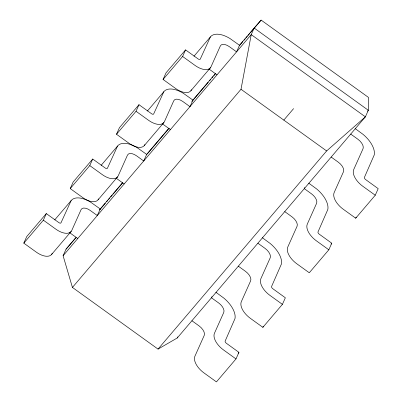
<?xml version="1.0" encoding="UTF-8"?>
<svg xmlns="http://www.w3.org/2000/svg" width="402" height="402" viewBox="0 0 402 402"><rect width="100%" height="100%" fill="white"/><g stroke="black" fill="none" stroke-linecap="round" stroke-linejoin="round"><path stroke-width="0.6" d="M72.43 287.43L241.009 89.274L251.225 34.622L254.164 28.045L261.129 20.1L368.453 97.405L368.322 110.269L365.378 116.846L177.252 337.981L158.046 349.102L72.43 287.43L63.099 255.752L66.044 249.175L76.154 237.291M52.21 253.456A15.517 8.166 40.4 0 1 36.296 252.134L23.808 243.145L26.748 236.567L46.295 213.593L59.024 222.728A2.186 1.151 40.4 0 0 60.953 222.889L71.144 200.608A22.195 11.678 40.4 0 1 90.746 202.231L100.244 208.97L97.304 215.547L90.169 210.407A8.869 4.663 40.4 0 0 81.073 209.653L71.757 230.482A15.517 8.166 40.4 0 1 55.838 229.16L43.356 220.17L46.295 213.593M98.631 198.889A15.517 8.166 40.4 0 1 82.711 197.573L70.229 188.578L73.169 182L92.716 159.026L105.44 168.162A2.186 1.151 40.4 0 0 107.374 168.322L117.565 146.042A22.195 11.678 40.4 0 1 132.328 145.167M70.229 188.578L89.772 165.604L92.716 159.026M144.901 144.574A15.517 8.166 40.4 0 1 128.982 143.253L116.495 134.258L119.439 127.68L138.986 104.706L151.71 113.841A2.186 1.151 40.4 0 0 153.644 114.002L163.83 91.721A22.195 11.678 40.4 0 1 183.433 93.349L192.935 100.088L189.995 106.666L182.86 101.525A8.869 4.663 40.4 0 0 173.764 100.771L164.448 121.6A15.517 8.166 40.4 0 1 148.529 120.278L136.042 111.284L138.986 104.706M191.473 89.762A15.517 8.166 40.4 0 1 175.553 88.44L163.071 79.445L166.011 72.873L185.558 49.893L198.281 59.034A2.186 1.151 40.4 0 0 200.216 59.189L210.402 36.909A22.195 11.678 40.4 0 1 230.004 38.537L239.507 45.275L236.567 51.853L229.431 46.712A8.869 4.663 40.4 0 0 220.336 45.959L211.02 66.787A15.517 8.166 40.4 0 1 195.101 65.466L182.614 56.471L185.558 49.893M168.94 128.228L146.665 154.408L143.725 160.981L136.59 155.845A8.869 4.663 40.4 0 0 127.494 155.092L118.178 175.915A15.517 8.166 40.4 0 1 102.259 174.599L89.772 165.604M177.252 337.981L177.744 336.886M211.949 296.676L211.457 297.776L218.593 302.912A8.869 4.663 40.4 0 1 223.768 312.439L214.452 333.263A15.517 8.166 40.4 0 0 223.502 349.931L235.989 358.926L216.442 381.9L203.96 372.905A15.517 8.166 40.4 0 1 194.905 356.237L204.221 335.414A8.869 4.663 40.4 0 0 199.045 325.886L191.915 320.751M304.791 187.548L304.299 188.644L311.434 193.784A8.869 4.663 40.4 0 1 316.605 203.306L307.289 224.135A15.517 8.166 40.4 0 0 316.344 240.803L328.831 249.793L309.284 272.772L296.797 263.777A15.517 8.166 40.4 0 1 287.747 247.109L297.063 226.281A8.869 4.663 40.4 0 0 291.887 216.758L284.752 211.618M235.989 358.926L238.929 352.348L226.225 343.167A2.186 1.151 40.4 0 1 225.125 341.142L234.979 318.62A22.195 11.678 40.4 0 0 223.829 298.093L215.899 292.274M238.336 266.184L245.466 271.325A8.869 4.663 40.4 0 1 250.642 280.847L241.326 301.676A15.517 8.166 40.4 0 0 250.376 318.344L262.863 327.334L263.355 326.238M262.863 327.334L282.41 304.359L285.35 297.781L272.646 288.601A2.186 1.151 40.4 0 1 271.546 286.576L281.4 264.054A22.195 11.678 40.4 0 0 270.25 243.532L262.32 237.713M328.831 249.793L331.771 243.22L319.067 234.034A2.186 1.151 40.4 0 1 317.967 232.014L327.821 209.487A22.195 11.678 40.4 0 0 316.67 188.965L308.741 183.146M331.173 157.051L338.308 162.192A8.869 4.663 40.4 0 1 343.484 171.714L334.168 192.543A15.517 8.166 40.4 0 0 343.218 209.211L355.705 218.206L356.197 217.11M355.705 218.206L375.252 195.231L378.192 188.654L365.488 179.468A2.186 1.151 40.4 0 1 364.388 177.448L374.242 154.926A22.195 11.678 40.4 0 0 363.091 134.399L355.157 128.58M23.808 243.145L43.356 220.17M116.495 134.258L136.042 111.284M163.071 79.445L182.614 56.471M54.722 219.904L71.144 200.608M101.143 165.343L117.565 146.042M193.985 56.21L210.402 36.909M147.413 111.022L163.83 91.721M51.657 254.381L71.204 231.406M98.078 199.814L117.62 176.84M144.348 145.499L163.89 122.525M190.92 90.686L210.462 67.712M99.465 209.889L122.67 182.608M191.764 101.465L215.507 73.486M239.507 45.275L254.164 28.045L368.322 110.269L367.528 111.203M100.053 209.437L105.339 203.221M106.56 201.789L107.781 200.352M108.595 199.397L109.816 197.96M110.625 197.005L112.253 195.091M113.068 194.136L122.831 182.664M147.238 153.976L169.202 128.158M192.794 100.425L208.251 82.254M209.467 80.822L210.688 79.385M211.909 77.953L213.13 76.521M213.944 75.561L215.165 74.129M239.567 45.441L242.823 41.617M244.044 40.18L245.265 38.748M246.079 37.793L247.295 36.356M248.109 35.401L249.737 33.487M250.552 32.532L261.129 20.1M63.099 255.752L251.225 34.622L365.378 116.846L326.63 150.941L158.046 349.102M283.817 120.108L293.591 108.62M238.15 353.268L238.929 352.348M330.992 244.135L331.771 243.22M66.044 249.175L75.671 238.049M350.72 134.077L357.855 139.218A8.869 4.663 40.4 0 1 363.026 148.74L353.71 169.569A15.517 8.166 40.4 0 0 362.765 186.237L375.252 195.231M241.009 89.274L326.63 150.941M217.02 74.827L209.884 69.687A8.869 4.663 40.4 0 0 208.939 69.054M170.448 129.64L163.312 124.499A8.869 4.663 40.4 0 0 162.363 123.866M146.665 154.408L137.167 147.67A22.195 11.678 40.4 0 0 132.811 145.373M257.878 243.21L265.013 248.351A8.869 4.663 40.4 0 1 270.189 257.873L260.868 278.702A15.517 8.166 40.4 0 0 269.923 295.364L282.41 304.359M124.178 183.955L117.042 178.82A8.869 4.663 40.4 0 0 116.098 178.186M77.757 238.522L70.626 233.386A8.869 4.663 40.4 0 0 69.677 232.748"/></g></svg>
